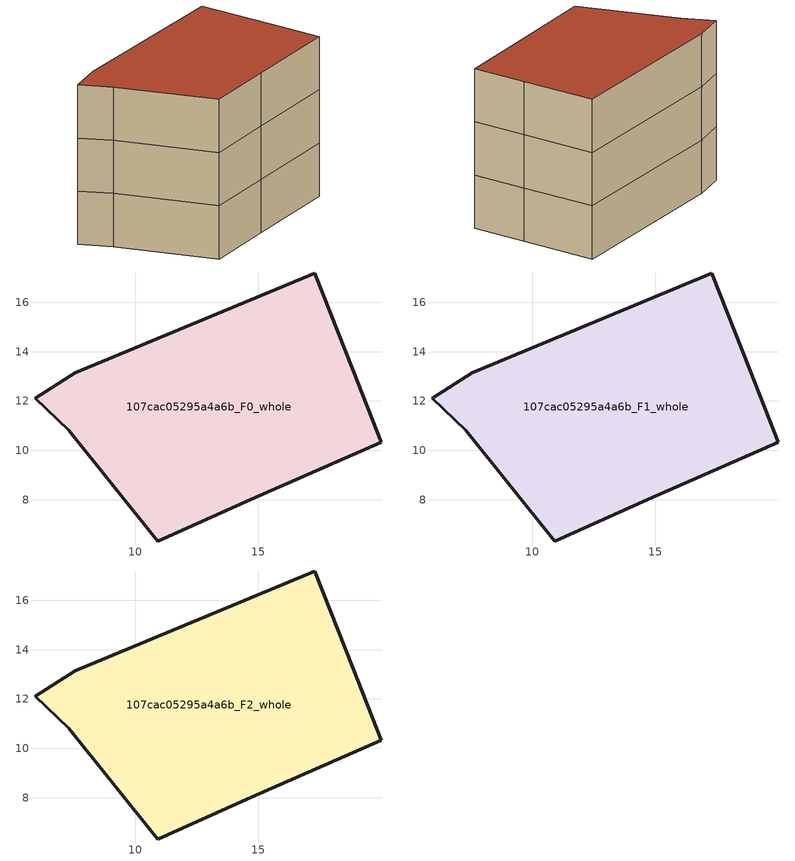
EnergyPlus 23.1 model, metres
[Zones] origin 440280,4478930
107cac05295a4a6b_F0_whole
 floor ground (EU_floor_Construction): 17.28,17.19 18.84,13.23 19.98,10.33 14.7,8.02 10.92,6.33 7.31,10.82 5.96,12.11 7.58,13.15 z0
 wall outside (EU_wall_Construction): 19.98,10.33 18.84,13.23 17.28,17.19 7.58,13.15 5.96,12.11 7.31,10.82 10.92,6.33 14.7,8.02 19.98,10.33 z0:3
107cac05295a4a6b_F1_whole
 floor to 107cac05295a4a6b_F0_whole (EU_floor_Construction): 17.28,17.19 18.84,13.23 19.98,10.33 14.7,8.02 10.92,6.33 7.31,10.82 5.96,12.11 7.58,13.15 z3
 wall outside (EU_wall_Construction): 19.98,10.33 18.84,13.23 17.28,17.19 7.58,13.15 5.96,12.11 7.31,10.82 10.92,6.33 14.7,8.02 19.98,10.33 z3:6
107cac05295a4a6b_F2_whole
 floor to 107cac05295a4a6b_F1_whole (EU_floor_Construction): 17.28,17.19 18.84,13.23 19.98,10.33 14.7,8.02 10.92,6.33 7.31,10.82 5.96,12.11 7.58,13.15 z6
 wall outside (EU_wall_Construction): 19.98,10.33 18.84,13.23 17.28,17.19 7.58,13.15 5.96,12.11 7.31,10.82 10.92,6.33 14.7,8.02 19.98,10.33 z6:9
 roof outside (EU_roof_Construction): 19.98,10.33 18.84,13.23 17.28,17.19 7.58,13.15 5.96,12.11 7.31,10.82 10.92,6.33 14.7,8.02 z9
[Building]
EU S2 Campaign: North Axis=0; Terrain=City; Solar Distribution=FullExterior
[Site:Location]
Madrid: Latitude=40.5; Longitude=-3.5; Time Zone=1; Elevation=609
[SizingPeriod:WeatherFileDays]
AnnualSizingPeriod: Begin Month=1; Begin Day of Month=1; End Month=12; End Day of Month=31; Day of Week for Start Day=Monday; Use Weather File Daylight Saving Period=No; Use Weather File Rain and Snow Indicators=No
[MATERIAL]
EU_InternalMass_Material: Roughness=MediumRough; Thickness=0.1; Conductivity=1; Density=1800; Specific Heat=900; Thermal Absorptance=0.9; Solar Absorptance=0.7; Visible Absorptance=0.7
[MATERIAL:NOMASS] Roughness=MediumRough; Thermal Absorptance=0.9; Solar Absorptance=0.7; Visible Absorptance=0.7
Name | Thermal Resistance
EU_wall_NoMass | 0.459673
EU_roof_NoMass | 0.495815
EU_floor_NoMass | 0.788942
[CONSTRUCTION]
EU_wall_Construction: EU_wall_NoMass
EU_roof_Construction: EU_roof_NoMass
EU_floor_Construction: EU_floor_NoMass
EU_InternalMass_Construction: EU_InternalMass_Material
[ZONE] Type=1; Multiplier=1; Ceiling Height=autocalculate; Volume=248.295; Floor Area=autocalculate; Part of Total Floor Area=Yes
107cac05295a4a6b_F0_whole; 107cac05295a4a6b_F1_whole; 107cac05295a4a6b_F2_whole
[INTERNALMASS] Construction=EU_InternalMass_Construction; Surface Area=82.7651
Name | Zone or ZoneList
107cac05295a4a6b_F0_whole_EU_InternalMass | 107cac05295a4a6b_F0_whole
107cac05295a4a6b_F1_whole_EU_InternalMass | 107cac05295a4a6b_F1_whole
107cac05295a4a6b_F2_whole_EU_InternalMass | 107cac05295a4a6b_F2_whole
[OTHEREQUIPMENT] Fuel Type=Electricity; Design Level Calculation Method=Watts/Area; Power per Zone Floor Area=1; Fraction Latent=0; Fraction Radiant=0; Fraction Lost=0; Carbon Dioxide Generation Rate=0; EndUse Subcategory=EU_Step8_InternalGains
Name | Zone or ZoneList or Space or SpaceList | Schedule
EU_Step8_InternalGain_107cac05295a4a6b_F0_whole_f000 | 107cac05295a4a6b_F0_whole | EU_Step8_GainSchedule_107cac05295a4a6b_F0_whole_f000
EU_Step8_InternalGain_107cac05295a4a6b_F1_whole_f000 | 107cac05295a4a6b_F1_whole | EU_Step8_GainSchedule_107cac05295a4a6b_F1_whole_f000
EU_Step8_InternalGain_107cac05295a4a6b_F2_whole_f000 | 107cac05295a4a6b_F2_whole | EU_Step8_GainSchedule_107cac05295a4a6b_F2_whole_f000
[ZONEVENTILATION:DESIGNFLOWRATE] Schedule=EU_AlwaysOn; Design Flow Rate Calculation Method=AirChanges/Hour; Air Changes per Hour=0.719161; Ventilation Type=Natural; Fan Pressure Rise=0; Fan Total Efficiency=1; Constant Term Coefficient=1; Temperature Term Coefficient=0; Velocity Term Coefficient=0; Velocity Squared Term Coefficient=0; Minimum Indoor Temperature=-100; Maximum Indoor Temperature=100; Delta Temperature=-100; Minimum Outdoor Temperature=-100; Maximum Outdoor Temperature=100; Maximum Wind Speed=40
Name | Zone or ZoneList or Space or SpaceList
EU_ConstantAir_107cac05295a4a6b_F0_whole | 107cac05295a4a6b_F0_whole
EU_ConstantAir_107cac05295a4a6b_F1_whole | 107cac05295a4a6b_F1_whole
EU_ConstantAir_107cac05295a4a6b_F2_whole | 107cac05295a4a6b_F2_whole
[HVACTEMPLATE:THERMOSTAT] Constant Heating Setpoint=20; Constant Cooling Setpoint=50
EU_HeatOnly_107cac05295a4a6b_F0_whole; EU_HeatOnly_107cac05295a4a6b_F1_whole; EU_HeatOnly_107cac05295a4a6b_F2_whole
[HVACTEMPLATE:ZONE:IDEALLOADSAIRSYSTEM] System Availability Schedule=EU_AlwaysOn; Maximum Heating Supply Air Temperature=50; Minimum Cooling Supply Air Temperature=13; Maximum Heating Supply Air Humidity Ratio=0.0156; Minimum Cooling Supply Air Humidity Ratio=0.0077; Heating Limit=NoLimit; Cooling Limit=NoLimit; Heating Availability Schedule=EU_AlwaysOn; Cooling Availability Schedule=EU_CoolingOff; Dehumidification Control Type=ConstantSensibleHeatRatio; Cooling Sensible Heat Ratio=0.7; Dehumidification Setpoint=60; Humidification Control Type=None; Humidification Setpoint=30; Outdoor Air Method=None; Outdoor Air Flow Rate per Person=0.00944; Outdoor Air Flow Rate per Zone Floor Area=0; Outdoor Air Flow Rate per Zone=0; Demand Controlled Ventilation Type=None; Outdoor Air Economizer Type=NoEconomizer; Heat Recovery Type=None; Sensible Heat Recovery Effectiveness=0.7; Latent Heat Recovery Effectiveness=0.65
Name | Template Thermostat
107cac05295a4a6b_F0_whole | EU_HeatOnly_107cac05295a4a6b_F0_whole
107cac05295a4a6b_F1_whole | EU_HeatOnly_107cac05295a4a6b_F1_whole
107cac05295a4a6b_F2_whole | EU_HeatOnly_107cac05295a4a6b_F2_whole
[SIZING:ZONE] Zone Cooling Design Supply Air Temperature Input Method=SupplyAirTemperature; Zone Cooling Design Supply Air Temperature=13; Zone Heating Design Supply Air Temperature Input Method=SupplyAirTemperature; Zone Heating Design Supply Air Temperature=50; Zone Cooling Design Supply Air Humidity Ratio=0.008; Zone Heating Design Supply Air Humidity Ratio=0.008; Cooling Design Air Flow Method=DesignDay; Cooling Design Air Flow Rate=0; Cooling Minimum Air Flow per Zone Floor Area=0.000762; Cooling Minimum Air Flow=0; Cooling Minimum Air Flow Fraction=0.2; Heating Design Air Flow Method=DesignDay; Heating Design Air Flow Rate=0; Heating Maximum Air Flow per Zone Floor Area=0.002032; Heating Maximum Air Flow=0.141576; Heating Maximum Air Flow Fraction=0.3; Account for Dedicated Outdoor Air System=No; Dedicated Outdoor Air System Control Strategy=NeutralSupplyAir; Dedicated Outdoor Air Low Setpoint Temperature for Design=autosize; Dedicated Outdoor Air High Setpoint Temperature for Design=autosize; Zone Load Sizing Method=Sensible Load Only No Latent Load; Zone Latent Cooling Design Supply Air Humidity Ratio Input Method=HumidityRatioDifference; Zone Cooling Design Supply Air Humidity Ratio Difference=0.005; Zone Latent Heating Design Supply Air Humidity Ratio Input Method=HumidityRatioDifference; Zone Humidification Design Supply Air Humidity Ratio Difference=0.005
107cac05295a4a6b_F0_whole; 107cac05295a4a6b_F1_whole; 107cac05295a4a6b_F2_whole
[SCHEDULE:CONSTANT]
Name | Hourly Value
EU_AlwaysOn | 1
EU_CoolingOff | 0
[SCHEDULE:FILE] Column Number=1; Rows to Skip at Top=0; Number of Hours of Data=8760; Column Separator=Comma; Interpolate to Timestep=No; Minutes per Item=60; Adjust Schedule for Daylight Savings=Yes
Name | File
EU_Step8_GainSchedule_107cac05295a4a6b_F0_whole_f000 | C:\Users\o_iseri\Desktop\OpenUBEM\openubem\outputs\eu_evidence\EU-11\ES-MAD-BERRUGUETE\idfs\107cac05295a4a6b\107cac05295a4a6b_F0_whole_f000_gain.csv
EU_Step8_GainSchedule_107cac05295a4a6b_F1_whole_f000 | C:\Users\o_iseri\Desktop\OpenUBEM\openubem\outputs\eu_evidence\EU-11\ES-MAD-BERRUGUETE\idfs\107cac05295a4a6b\107cac05295a4a6b_F1_whole_f000_gain.csv
EU_Step8_GainSchedule_107cac05295a4a6b_F2_whole_f000 | C:\Users\o_iseri\Desktop\OpenUBEM\openubem\outputs\eu_evidence\EU-11\ES-MAD-BERRUGUETE\idfs\107cac05295a4a6b\107cac05295a4a6b_F2_whole_f000_gain.csv
